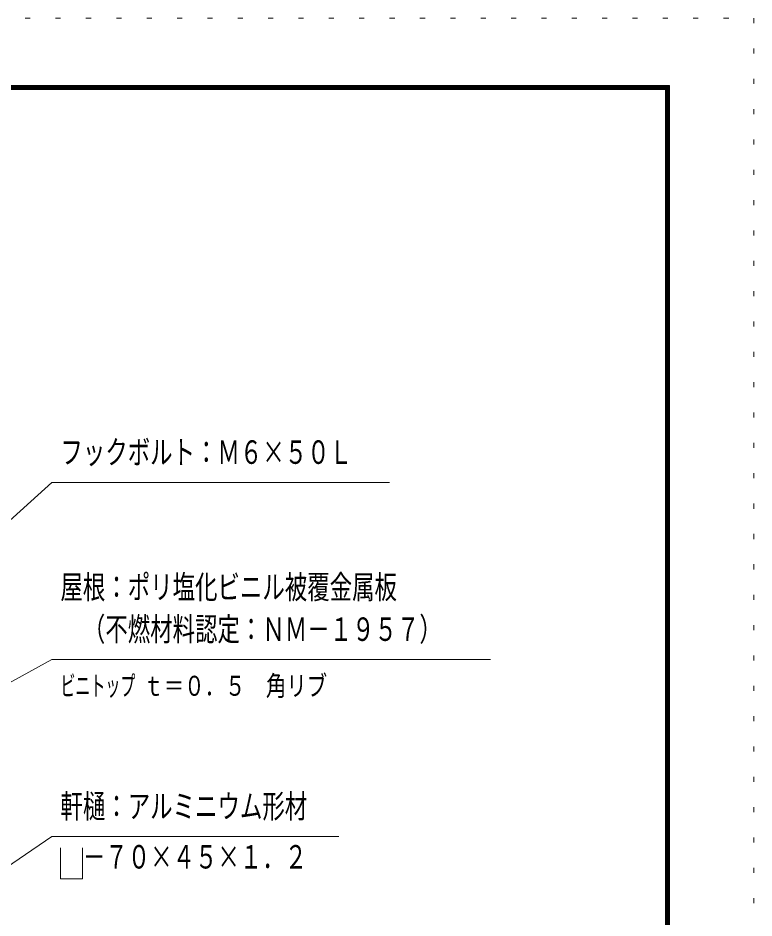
# Model space of a CAD drawing. Units: millimetres, scale not verified. Extents: x -25340 to 25344, y -10500 to 10500.
# Drawn here: x 20981 to 25344, y 5162 to 10500 of the extents above; entities that cross this region are included whole.
import ezdxf
from ezdxf.enums import TextEntityAlignment as Align

# ---------------------------------------------------------------- set-up
doc = ezdxf.new("R2010")
doc.units = ezdxf.units.MM
doc.header["$LTSCALE"] = 60
doc.linetypes.add('USER4', pattern=[3, 0.5, -2.5])
for name, color, linetype, lineweight in [('0-A_2-52DIM', 3, 'Continuous', 18), ('0-C_F-F1PAPER', 5, 'Continuous', 18), ('0-D_F-E_J_ADD', 5, 'USER4', 18)]:
    doc.layers.add(name, color=color, linetype=linetype, lineweight=lineweight)
doc.styles.add('ＭＳ ゴシック', font='')
doc.styles.get('ＭＳ ゴシック').set_extended_font_data('MS Gothic')

msp = doc.modelspace()

# ---------------------------------------------------------------- linework, layer by layer
at = {"layer": '0-A_2-52DIM'}
msp.add_line((21364.19, 5578.88), (21364.19, 5394.93), dxfattribs=at)
for points in [[(19471.48, 6199.55), (21182.55, 7744.93), (23182.55, 7744.93)], [(23782.55, 6694.93), (21182.55, 6694.93), (19926.25, 6006.15)], [(20518.61, 5192.54), (21182.55, 5644.93), (22882.55, 5644.93)], [(21364.19, 5394.93), (21232.55, 5394.93), (21232.55, 5578.88)]]:
    msp.add_lwpolyline(points, dxfattribs=at)
at = {"layer": '0-C_F-F1PAPER'}
for points in [[(24843.96, -10000), (24843.96, 10100), (-3856.04, 10100), (-3856.04, -10000)], [(24841.46, -9997.5), (24841.46, 10097.5), (-3853.54, 10097.5), (-3853.54, -9997.5)], [(24838.96, -9995), (-3851.04, -9995), (-3851.04, 10095), (24838.96, 10095)], [(24836.46, -9992.5), (24836.46, 10092.5), (-3848.54, 10092.5), (-3848.54, -9992.5)], [(24833.96, -9990), (-3846.04, -9990), (-3846.04, 10090), (24833.96, 10090)], [(24831.46, -9987.5), (24831.46, 10087.5), (-3843.54, 10087.5), (-3843.54, -9987.5)], [(24828.96, -9985), (-3841.04, -9985), (-3841.04, 10085), (24828.96, 10085)], [(24826.46, -9982.5), (24826.46, 10082.5), (-3838.54, 10082.5), (-3838.54, -9982.5)], [(24823.96, -9980), (24823.96, 10080), (-3836.04, 10080), (-3836.04, -9980)], [(24821.46, -9977.5), (24821.46, 10077.5), (-3833.54, 10077.5), (-3833.54, -9977.5)], [(24818.96, -9975), (-3831.04, -9975), (-3831.04, 10075), (24818.96, 10075)]]:
    msp.add_lwpolyline(points, close=True, dxfattribs=at)
at = {"layer": '0-D_F-E_J_ADD'}
msp.add_lwpolyline([(25343.96, -10500), (-4356.04, -10500), (-4356.04, 10500), (25343.96, 10500)], close=True, dxfattribs=at)

# ---------------------------------------------------------------- texts
at = {"layer": '0-A_2-52DIM', "color": 7, "style": 'ＭＳ ゴシック'}
for s, height, width, p in [('フックボルト：Ｍ６×５０Ｌ', 139.3, 0.7, (21232.55, 7813.93)), ('屋根：ポリ塩化ビニル被覆金属板', 139.3, 0.7, (21232.55, 7013.93)), ('\u3000（不燃材料認定：ＮＭ－１９５７）', 139.3, 0.7, (21232.55, 6763.93)), ('ｔ＝０．５\u3000角リブ', 118.4, 0.75, (21723.75, 6444.93)), ('ビニトップ ', 118.4, 0.55, (21232.55, 6444.93)), ('軒樋：アルミニウム形材', 139.3, 0.7, (21232.55, 5713.93)), ('\u3000－７０×４５×１．２', 139.3, 0.7, (21232.55, 5413.93))]:
    msp.add_text(s, height=height, dxfattribs=dict(at, width=width)).set_placement(p, align=Align.BOTTOM_LEFT)

doc.saveas('drawing.dxf')
